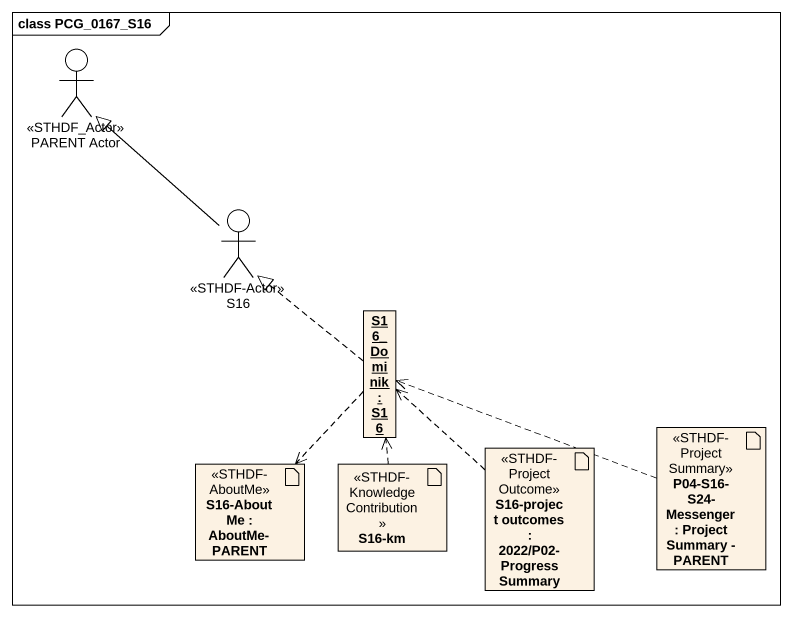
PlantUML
@startuml
mainframe class PCG_0167_S16
allowmixing
hide circle
hide empty members
actor "PARENT Actor" as PARENT_Actor <<STHDF_Actor>>
actor S16 <<STHDF-Actor>>
object "S16_Dominik : S16" as S16_Dominik
artifact "S16-AboutMe : AboutMe-PARENT" as S16_AboutMe <<STHDF-AboutMe>>
artifact "S16-km" as S16_km <<STHDF-KnowledgeContribution>>
artifact "S16-project outcomes : 2022/P02-Progress Summary" as S16_project_outcomes <<STHDF-ProjectOutcome>>
artifact "P04-S16-S24-Messenger : Project Summary - PARENT" as P04_S16_S24_Messenger <<STHDF-ProjectSummary>>
S16 -up-|> PARENT_Actor
S16_Dominik .up.|> S16
S16_Dominik ..> S16_AboutMe
S16_km .up.> S16_Dominik
S16_project_outcomes .up.> S16_Dominik
P04_S16_S24_Messenger .left.> S16_Dominik
@enduml
